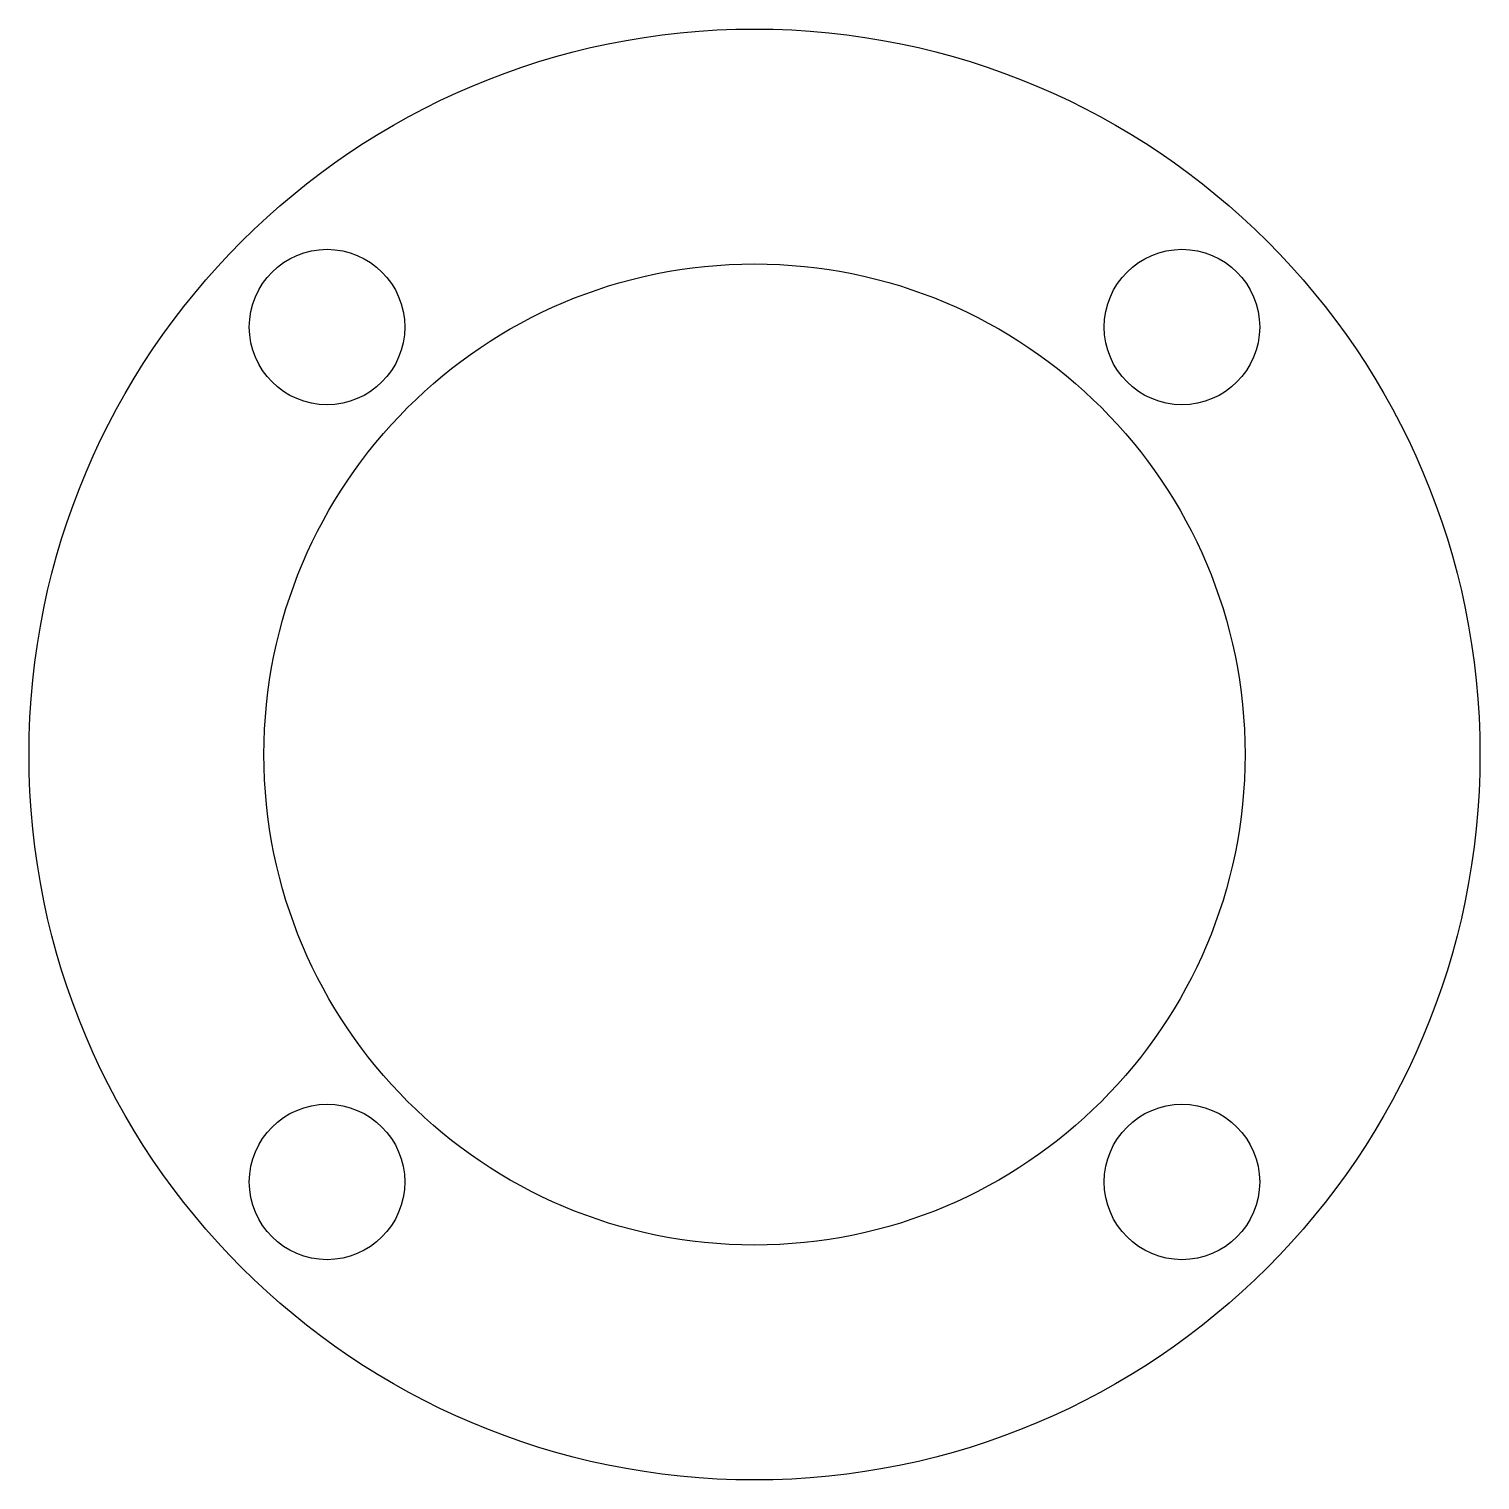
# Model space of a CAD drawing. Extents: x -21 to 21, y -21 to 21.
import ezdxf

# ---------------------------------------------------------------- set-up
doc = ezdxf.new("R2010")
doc.units = 0

msp = doc.modelspace()

# ---------------------------------------------------------------- linework, layer by layer
at = {"layer": 'CUT'}
for centre, radius in [((0, 0), 21), ((-12.374, 12.374), 2.25), ((12.374, 12.374), 2.25), ((0, 0), 14.2), ((-12.374, -12.374), 2.25), ((12.374, -12.374), 2.25)]:
    msp.add_circle(centre, radius, dxfattribs=at)

doc.saveas('drawing.dxf')
